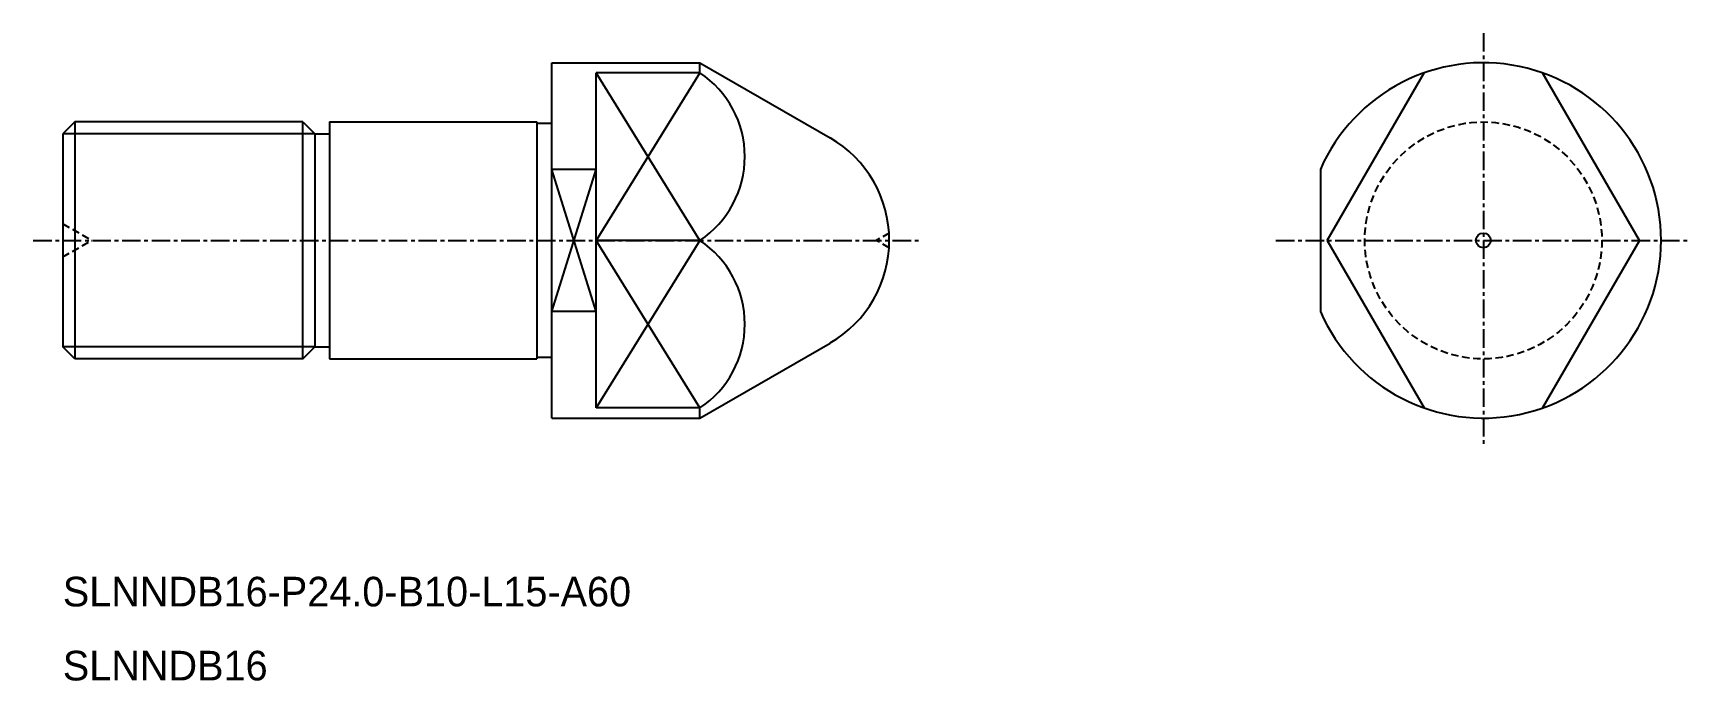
# Model space of a CAD drawing. Extents: x -1531 to -1419, y -827 to -784.
import ezdxf

# ---------------------------------------------------------------- set-up
doc = ezdxf.new("R2010")
doc.units = 0
doc.linetypes.add('CENTER', pattern=[2, 1.25, -0.25, 0.25, -0.25])
doc.linetypes.add('DASHED', pattern=[0.75, 0.5, -0.25])
doc.layers.get('0').update_dxf_attribs({"linetype": 'CONTINUOUS'})
doc.layers.add('CENTER', color=1, linetype='CENTER')

msp = doc.modelspace()

# ---------------------------------------------------------------- linework, layer by layer
at = {"color": 7, "linetype": 'CONTINUOUS'}
for p, q in [((-1495.73, -785.66), (-1485.73, -785.66)), ((-1495.73, -809.66), (-1495.73, -785.66)), ((-1492.73, -808.97), (-1492.73, -786.35)), ((-1485.73, -786.35), (-1485.73, -785.66)), ((-1485.73, -785.66), (-1476.95, -790.73)), ((-1527.92, -789.66), (-1528.73, -790.47)), ((-1512.54, -789.66), (-1527.92, -789.66)), ((-1527.91, -789.66), (-1527.91, -805.66)), ((-1512.55, -789.66), (-1512.55, -805.66)), ((-1512.54, -789.66), (-1511.73, -790.47)), ((-1510.73, -789.66), (-1496.73, -789.66)), ((-1510.73, -789.66), (-1510.73, -805.66)), ((-1496.73, -789.66), (-1496.73, -805.66)), ((-1495.73, -789.76), (-1496.73, -789.76)), ((-1528.73, -790.47), (-1528.73, -804.85)), ((-1511.73, -790.47), (-1511.73, -804.85)), ((-1511.73, -790.47), (-1510.73, -790.47)), ((-1492.73, -792.86), (-1495.73, -792.86)), ((-1492.73, -802.46), (-1495.73, -802.46)), ((-1527.92, -805.66), (-1528.73, -804.85)), ((-1512.54, -805.66), (-1511.73, -804.85)), ((-1511.73, -804.85), (-1510.73, -804.85)), ((-1485.73, -809.66), (-1476.95, -804.59)), ((-1512.54, -805.66), (-1527.92, -805.66)), ((-1510.73, -805.66), (-1496.73, -805.66)), ((-1495.73, -805.56), (-1496.73, -805.56)), ((-1495.73, -809.66), (-1485.73, -809.66)), ((-1485.73, -809.66), (-1485.73, -808.97))]:
    msp.add_line(p, q, dxfattribs=at)
at = {"color": 3, "linetype": 'CONTINUOUS'}
for p, q in [((-1485.73, -797.66), (-1492.73, -786.35)), ((-1485.73, -786.35), (-1492.73, -797.66)), ((-1511.73, -790.47), (-1528.73, -790.47)), ((-1495.73, -802.46), (-1492.73, -792.86)), ((-1492.73, -802.46), (-1495.73, -792.86)), ((-1485.73, -808.97), (-1492.73, -797.66)), ((-1485.73, -797.66), (-1492.73, -808.97)), ((-1511.73, -804.85), (-1528.73, -804.85))]:
    msp.add_line(p, q, dxfattribs=at)
for p, q in [((-1485.73, -786.35), (-1492.73, -786.35)), ((-1485.73, -797.66), (-1492.73, -797.66)), ((-1485.73, -808.97), (-1492.73, -808.97))]:
    msp.add_line(p, q)
at = {"color": 3, "linetype": 'DASHED'}
for p, q in [((-1528.73, -796.53), (-1526.78, -797.66)), ((-1528.73, -798.78), (-1526.78, -797.66)), ((-1472.96, -797.16), (-1473.83, -797.66)), ((-1472.96, -798.16), (-1473.83, -797.66))]:
    msp.add_line(p, q, dxfattribs=at)
msp.add_circle((-1432.86, -797.66), 8, dxfattribs=at)
for centre in [(-1489.49, -792), (-1489.49, -803.32)]:
    msp.add_arc(centre, 6.79, 303.6053, 56.3947)
at = {"color": 7, "linetype": 'CONTINUOUS'}
msp.add_arc((-1480.95, -797.66), 8, 300, 60, dxfattribs=at)
at = {"layer": 'CENTER', "color": 1, "linetype": 'CENTER'}
for p, q in [((-1432.86, -783.66), (-1432.86, -811.66)), ((-1530.73, -797.66), (-1470.95, -797.66)), ((-1446.86, -797.66), (-1418.86, -797.66))]:
    msp.add_line(p, q, dxfattribs=at)
at = {"layer": 'CENTER', "color": 7, "linetype": 'CONTINUOUS'}
for p, q in [((-1443.39, -797.66), (-1436.86, -786.35)), ((-1422.32, -797.66), (-1428.86, -786.35)), ((-1443.86, -792.86), (-1443.86, -802.46)), ((-1443.39, -797.66), (-1436.86, -808.97)), ((-1422.32, -797.66), (-1428.86, -808.97))]:
    msp.add_line(p, q, dxfattribs=at)
msp.add_circle((-1432.86, -797.66), 0.5, dxfattribs=at)
msp.add_arc((-1432.86, -797.66), 12, 203.5565, 156.4435, dxfattribs=at)

# ---------------------------------------------------------------- texts
at = {"color": 7, "linetype": 'CONTINUOUS'}
for s, p in [('SLNNDB16-P24.0-B10-L15-A60', (-1528.73, -822.38)), ('SLNNDB16', (-1528.73, -827.38))]:
    msp.add_text(s, height=2, dxfattribs=at).set_placement(p)

doc.saveas('drawing.dxf')
